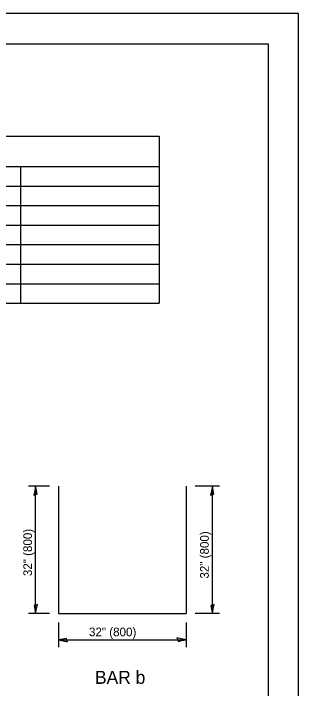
# Model space of a CAD drawing. Extents: x 100793 to 101473, y 99953 to 100393.
# Drawn here: x 101379.7 to 101473.2, y 100171.3 to 100393.1 of the extents above; entities that cross this region are included whole.
import ezdxf

# ---------------------------------------------------------------- set-up
doc = ezdxf.new("R2010")
doc.units = 0
for name, color, linetype in [('Design_PR_Roadway Dimensions', 7, 'Continuous'), ('Design_PR_Roadway Notes', 7, 'Continuous'), ('Level 43', 7, 'Continuous'), ('Level 49', 7, 'Continuous'), ('Sheets_50 Reference Boundary', 7, 'Continuous'), ('Sheets_General Details', 7, 'Continuous'), ('Sheets_Printer Plotting Border', 7, 'Continuous')]:
    doc.layers.add(name, color=color, linetype=linetype)

msp = doc.modelspace()

# ---------------------------------------------------------------- linework, layer by layer
at = {"layer": 'Design_PR_Roadway Notes'}
for p, q in [((101287.63, 100352.78), (101427.5, 100352.78)), ((101427.5, 100352.78), (101427.5, 100297.91)), ((101287.63, 100342.8), (101427.5, 100342.8)), ((101381.96, 100342.8), (101381.96, 100297.91)), ((101287.63, 100336.38), (101427.5, 100336.38)), ((101287.63, 100329.97), (101427.5, 100329.97)), ((101287.63, 100323.56), (101427.5, 100323.56)), ((101287.63, 100317.15), (101427.5, 100317.15)), ((101287.63, 100310.73), (101427.5, 100310.73)), ((101287.63, 100304.32), (101427.5, 100304.32)), ((101287.63, 100297.91), (101427.5, 100297.91))]:
    msp.add_line(p, q, dxfattribs=at)
at = {"layer": 'Level 43'}
for p, q in [((101391.46, 100237.85), (101384.58, 100237.85)), ((101386.96, 100195.95), (101386.96, 100237.85)), ((101447.35, 100237.85), (101439.29, 100237.85)), ((101444.98, 100195.95), (101444.98, 100237.85)), ((101391.46, 100195.95), (101384.58, 100195.95)), ((101447.35, 100195.95), (101439.29, 100195.95)), ((101394.42, 100192.98), (101394.42, 100184.92)), ((101436.32, 100192.98), (101436.32, 100184.92)), ((101394.42, 100187.3), (101436.32, 100187.3))]:
    msp.add_line(p, q, dxfattribs=at)
for points in [[(101386.33, 100234.88), (101386.91, 100235.12), (101387.45, 100235.22), (101387.21, 100236.36), (101386.96, 100237.85), (101386.67, 100236.27)], [(101444.36, 100234.88), (101444.93, 100235.12), (101445.47, 100235.22), (101445.24, 100236.36), (101444.98, 100237.85), (101444.69, 100236.27)], [(101387.58, 100198.92), (101387.01, 100198.68), (101386.46, 100198.58), (101386.7, 100197.44), (101386.96, 100195.95), (101387.24, 100197.53)], [(101445.6, 100198.92), (101445.03, 100198.68), (101444.48, 100198.58), (101444.72, 100197.44), (101444.98, 100195.95), (101445.27, 100197.53)], [(101397.39, 100186.68), (101397.15, 100187.25), (101397.06, 100187.79), (101395.91, 100187.55), (101394.42, 100187.3), (101396.01, 100187.01)], [(101433.35, 100187.92), (101433.59, 100187.35), (101433.69, 100186.8), (101434.84, 100187.04), (101436.32, 100187.3), (101434.74, 100187.59)]]:
    msp.add_lwpolyline(points, close=True, dxfattribs=at)
at = {"layer": 'Level 49'}
for p, q in [((101394.42, 100237.85), (101394.42, 100195.95)), ((101436.32, 100237.85), (101436.32, 100195.95)), ((101394.42, 100195.95), (101436.32, 100195.95))]:
    msp.add_line(p, q, dxfattribs=at)
at = {"layer": 'Sheets_50 Reference Boundary'}
msp.add_lwpolyline([(100833.23, 100383.09), (101463.23, 100383.09), (101463.23, 99983.1), (100833.23, 99983.1)], close=True, dxfattribs=at)
at = {"layer": 'Sheets_General Details'}
for p, q in [((101473.23, 100393.1), (100793.23, 100393.1)), ((101473.23, 99953.1), (101473.23, 100393.1))]:
    msp.add_line(p, q, dxfattribs=at)
msp.add_lwpolyline([(100833.23, 100383.1), (101463.23, 100383.1), (101463.23, 99963.1), (100833.23, 99963.1)], close=True, dxfattribs=at)
at = {"layer": 'Sheets_Printer Plotting Border'}
msp.add_lwpolyline([(100793.23, 99953.1), (101473.23, 99953.1), (101473.23, 100393.1), (100793.23, 100393.1)], close=True, dxfattribs=at)

# ---------------------------------------------------------------- texts
at = {"layer": 'Design_PR_Roadway Dimensions'}
for p in [(101385.77, 100208.24), (101443.79, 100207.43)]:
    msp.add_text('32" (800)', height=2.85, rotation=90, dxfattribs=at).set_placement(p)
msp.add_text('32" (800)', height=2.85, dxfattribs=at).set_placement((101404.47, 100188.48))
at = {"layer": 'Design_PR_Roadway Notes'}
msp.add_text('BAR b', height=4.275, dxfattribs=at).set_placement((101406.44, 100172.85))

doc.saveas('drawing.dxf')
